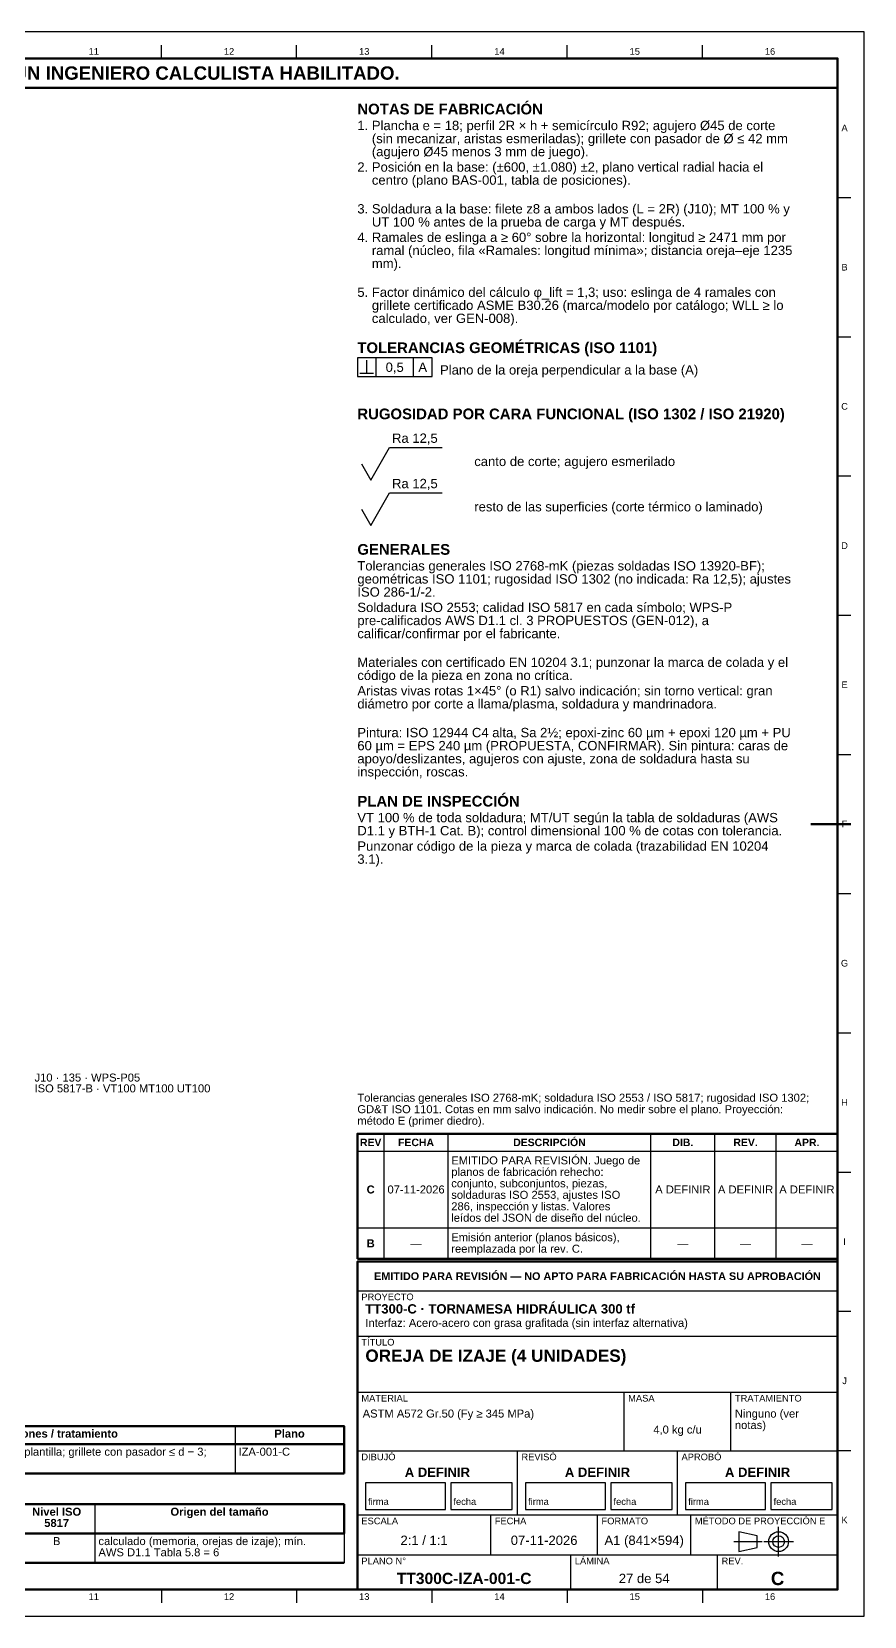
# Model space of a CAD drawing. Header units: millimetres. Extents: x 0 to 841, y 0 to 594.
# Drawn here: x 529 to 841, y 0 to 594 of the extents above; entities that cross this region are included whole.
import ezdxf
from ezdxf.enums import TextEntityAlignment as Align

# ---------------------------------------------------------------- set-up
doc = ezdxf.new("R2010")
doc.units = ezdxf.units.MM
doc.linetypes.add('EJE', pattern=[31, 20, -4, 3, -4])
for name, color, linetype, lineweight in [('COTA', 7, 'CONTINUOUS', 25), ('EJE', 7, 'EJE', 25), ('FINA', 7, 'CONTINUOUS', 25), ('MARCO', 7, 'CONTINUOUS', 70), ('TXT', 7, 'CONTINUOUS', 25), ('VIS', 7, 'CONTINUOUS', 50)]:
    doc.layers.add(name, color=color, linetype=linetype, lineweight=lineweight)
doc.styles.add('STD', font='LiberationSans-Regular.ttf')
doc.styles.add('STDB', font='LiberationSans-Bold.ttf')

msp = doc.modelspace()

# ---------------------------------------------------------------- linework, layer by layer
at = {"layer": 'COTA'}
for p, q in [((654.5, 466.03), (654.5, 470.83)), ((658, 464.73), (658, 471.73)), ((672, 464.73), (672, 471.73)), ((651.9, 466.03), (657.1, 466.03))]:
    msp.add_line(p, q, dxfattribs=at)
msp.add_lwpolyline([(651, 464.73), (679, 464.73), (679, 471.73), (651, 471.73)], close=True, dxfattribs=at)
for points in [[(659.5, 432.03), (663, 438.13), (682.82, 438.13)], [(652.5, 432.03), (656, 425.93), (659.5, 432.03)], [(659.5, 415.03), (663, 421.13), (682.82, 421.13)], [(652.5, 415.03), (656, 408.93), (659.5, 415.03)]]:
    msp.add_lwpolyline(points, dxfattribs=at)
at = {"layer": 'EJE'}
for p, q in [((808.88, 22.42), (808.88, 33.58)), ((792.14, 28), (802.68, 28)), ((803.3, 28), (814.46, 28))]:
    msp.add_line(p, q, dxfattribs=at)
at = {"layer": 'FINA'}
for p, q in [((577.56, 584), (577.56, 589)), ((628.25, 584), (628.25, 589)), ((678.94, 584), (678.94, 589)), ((729.62, 584), (729.62, 589)), ((780.31, 584), (780.31, 589)), ((831, 531.82), (836, 531.82)), ((831, 479.64), (836, 479.64)), ((831, 427.45), (836, 427.45)), ((831, 375.27), (836, 375.27)), ((831, 323.09), (836, 323.09)), ((831, 270.91), (836, 270.91)), ((831, 218.73), (836, 218.73)), ((661, 134), (661, 180.9)), ((685, 134), (685, 180.9)), ((761, 134), (761, 180.9)), ((785, 134), (785, 180.9)), ((808, 134), (808, 180.9)), ((651, 174.4), (831, 174.4)), ((831, 166.55), (836, 166.55)), ((651, 145.6), (831, 145.6)), ((651, 134), (831, 134)), ((651, 133), (831, 133)), ((651, 122), (831, 122)), ((831, 114.36), (836, 114.36)), ((651, 105), (831, 105)), ((651, 84), (831, 84)), ((751, 62), (751, 84)), ((791, 62), (791, 84)), ((605.16, 71.3), (605.16, 53.5)), ((25, 64.5), (646, 64.5)), ((651, 62), (831, 62)), ((711, 38), (711, 62)), ((771, 38), (771, 62)), ((831, 62.18), (836, 62.18)), ((552.67, 42), (552.67, 20)), ((646, 42), (646, 20)), ((651, 38), (831, 38)), ((701, 23), (701, 38)), ((741, 23), (741, 38)), ((776, 23), (776, 38)), ((25, 31), (646, 31)), ((651, 23), (831, 23)), ((731, 10), (731, 23)), ((786, 10), (786, 23)), ((577.56, 10), (577.56, 5)), ((628.25, 10), (628.25, 5)), ((678.94, 10), (678.94, 5)), ((729.62, 10), (729.62, 5)), ((780.31, 10), (780.31, 5))]:
    msp.add_line(p, q, dxfattribs=at)
for points in [[(0, 0), (841, 0), (841, 594), (0, 594)], [(654, 40), (684, 40), (684, 50), (654, 50)], [(686, 40), (709, 40), (709, 50), (686, 50)], [(714, 40), (744, 40), (744, 50), (714, 50)], [(746, 40), (769, 40), (769, 50), (746, 50)], [(774, 40), (804, 40), (804, 50), (774, 50)], [(806, 40), (829, 40), (829, 50), (806, 50)], [(794, 24.28), (800.82, 25.83), (800.82, 30.17), (794, 31.72)]]:
    msp.add_lwpolyline(points, close=True, dxfattribs=at)
for radius in [3.72, 2.17]:
    msp.add_circle((808.88, 28), radius, dxfattribs=at)
at = {"layer": 'MARCO'}
msp.add_line((836, 297), (821, 297), dxfattribs=at)
for points in [[(20, 10), (831, 10), (831, 584), (20, 584)], [(20, 573), (831, 573), (831, 584), (20, 584)], [(651, 134), (831, 134), (831, 180.9), (651, 180.9)], [(651, 10), (831, 10), (831, 133), (651, 133)]]:
    msp.add_lwpolyline(points, close=True, dxfattribs=at)
at = {"layer": 'VIS'}
for p, q in [((646, 71.3), (646, 53.5)), ((25, 53.5), (646, 53.5)), ((25, 20), (646, 20))]:
    msp.add_line(p, q, dxfattribs=at)
for points in [[(25, 64.5), (646, 64.5), (646, 71.3), (25, 71.3)], [(25, 31), (646, 31), (646, 42), (25, 42)]]:
    msp.add_lwpolyline(points, close=True, dxfattribs=at)

# ---------------------------------------------------------------- texts
at = {"layer": 'TXT'}
for s, height, style, p in [('ESTOS PLANOS NO SON VÁLIDOS PARA FABRICACIÓN HASTA SU REVISIÓN Y APROBACIÓN POR UN INGENIERO CALCULISTA HABILITADO.', 5, 'STDB', (425.5, 578.5)), ('11', 2.5, 'STD', (552.22, 586.6)), ('12', 2.5, 'STD', (602.91, 586.6)), ('13', 2.5, 'STD', (653.59, 586.6)), ('14', 2.5, 'STD', (704.28, 586.6)), ('15', 2.5, 'STD', (754.97, 586.6)), ('16', 2.5, 'STD', (805.66, 586.6)), ('A', 2.5, 'STD', (833.6, 557.91)), ('B', 2.5, 'STD', (833.6, 505.73)), ('0,5', 3.5, 'STD', (665, 468.23)), ('A', 3.5, 'STD', (675.5, 468.23)), ('C', 2.5, 'STD', (833.6, 453.55)), ('D', 2.5, 'STD', (833.6, 401.36)), ('E', 2.5, 'STD', (833.6, 349.18)), ('F', 2.5, 'STD', (833.6, 297)), ('G', 2.5, 'STD', (833.6, 244.82)), ('H', 2.5, 'STD', (833.6, 192.64)), ('REV', 2.8, 'STDB', (656, 177.65)), ('FECHA', 2.8, 'STDB', (673, 177.65)), ('DESCRIPCIÓN', 2.8, 'STDB', (723, 177.65)), ('DIB.', 2.8, 'STDB', (773, 177.65)), ('REV.', 2.8, 'STDB', (796.5, 177.65)), ('APR.', 2.8, 'STDB', (819.5, 177.65)), ('C', 3, 'STDB', (656, 160)), ('07-11-2026', 3, 'STD', (673, 160)), ('A DEFINIR', 3, 'STD', (773, 160)), ('A DEFINIR', 3, 'STD', (796.5, 160)), ('A DEFINIR', 3, 'STD', (819.5, 160)), ('B', 3, 'STDB', (656, 139.8)), ('—', 3, 'STD', (673, 139.8)), ('—', 3, 'STD', (773, 139.8)), ('—', 3, 'STD', (796.5, 139.8)), ('—', 3, 'STD', (819.5, 139.8)), ('I', 2.5, 'STD', (833.6, 140.45)), ('EMITIDO PARA REVISIÓN — NO APTO PARA FABRICACIÓN HASTA SU APROBACIÓN', 2.9, 'STDB', (741, 127.5)), ('J', 2.5, 'STD', (833.6, 88.27)), ('4,0 kg c/u', 3, 'STD', (771, 70)), ('Observaciones / tratamiento', 3, 'STDB', (533.09, 68.5)), ('Plano', 3, 'STDB', (625.58, 68.5)), ('A DEFINIR', 3.5, 'STDB', (681, 54)), ('A DEFINIR', 3.5, 'STDB', (741, 54)), ('A DEFINIR', 3.5, 'STDB', (801, 54)), ('Nivel ISO', 3, 'STDB', (538.31, 39.2)), ('5817', 3, 'STDB', (538.31, 35)), ('Origen del tamaño', 3, 'STDB', (599.34, 39.2)), ('K', 2.5, 'STD', (833.6, 36.09)), ('2:1 / 1:1', 3.5, 'STD', (676, 28.5)), ('07-11-2026', 3.5, 'STD', (721, 28.5)), ('A1 (841×594)', 3.5, 'STD', (758.5, 28.5)), ('B', 3, 'STD', (538.31, 28.2)), ('TT300C-IZA-001-C', 4.2, 'STDB', (691, 14.2)), ('27 de 54', 3.5, 'STD', (758.5, 14.2)), ('C', 5, 'STDB', (808.5, 14.2)), ('11', 2.5, 'STD', (552.22, 7.4)), ('12', 2.5, 'STD', (602.91, 7.4)), ('13', 2.5, 'STD', (653.59, 7.4)), ('14', 2.5, 'STD', (704.28, 7.4)), ('15', 2.5, 'STD', (754.97, 7.4)), ('16', 2.5, 'STD', (805.66, 7.4))]:
    msp.add_text(s, height=height, dxfattribs=dict(at, style=style)).set_placement(p, align=Align.MIDDLE_CENTER)
for s, height, style, p in [('NOTAS DE FABRICACIÓN', 4, 'STDB', (651, 567)), ('1. Plancha e = 18; perfil 2R × h + semicírculo R92; agujero Ø45 de corte', 3.5, 'STD', (651, 560.6)), ('    (sin mecanizar, aristas esmeriladas); grillete con pasador de Ø ≤ 42 mm', 3.5, 'STD', (651, 555.7)), ('    (agujero Ø45 menos 3 mm de juego).', 3.5, 'STD', (651, 550.8)), ('2. Posición en la base: (±600, ±1.080) ±2, plano vertical radial hacia el', 3.5, 'STD', (651, 545.03)), ('    centro (plano BAS-001, tabla de posiciones).', 3.5, 'STD', (651, 540.13)), ('3. Soldadura a la base: filete z8 a ambos lados (L = 2R) (J10); MT 100 % y', 3.5, 'STD', (651, 529.35)), ('    UT 100 % antes de la prueba de carga y MT después.', 3.5, 'STD', (651, 524.45)), ('4. Ramales de eslinga a ≥ 60° sobre la horizontal: longitud ≥ 2471 mm por', 3.5, 'STD', (651, 518.68)), ('    ramal (núcleo, fila «Ramales: longitud mínima»; distancia oreja–eje 1235', 3.5, 'STD', (651, 513.78)), ('    mm).', 3.5, 'STD', (651, 508.88)), ('5. Factor dinámico del cálculo φ_lift = 1,3; uso: eslinga de 4 ramales con', 3.5, 'STD', (651, 498.1)), ('    grillete certificado ASME B30.26 (marca/modelo por catálogo; WLL ≥ lo', 3.5, 'STD', (651, 493.2)), ('    calculado, ver GEN-008).', 3.5, 'STD', (651, 488.3)), ('TOLERANCIAS GEOMÉTRICAS (ISO 1101)', 4, 'STDB', (651, 477.53)), ('RUGOSIDAD POR CARA FUNCIONAL (ISO 1302 / ISO 21920)', 4, 'STDB', (651, 452.73)), ('GENERALES', 4, 'STDB', (651, 401.93)), ('Tolerancias generales ISO 2768-mK (piezas soldadas ISO 13920-BF);', 3.5, 'STD', (651, 395.53)), ('geométricas ISO 1101; rugosidad ISO 1302 (no indicada: Ra 12,5); ajustes', 3.5, 'STD', (651, 390.63)), ('Soldadura ISO 2553; calidad ISO 5817 en cada símbolo; WPS-P', 3.5, 'STD', (651, 379.95)), ('ISO 286-1/-2.', 3.5, 'STD', (651, 385.73)), ('pre-calificados AWS D1.1 cl. 3 PROPUESTOS (GEN-012), a', 3.5, 'STD', (651, 375.05)), ('calificar/confirmar por el fabricante.', 3.5, 'STD', (651, 370.15)), ('Materiales con certificado EN 10204 3.1; punzonar la marca de colada y el', 3.5, 'STD', (651, 359.38)), ('código de la pieza en zona no crítica.', 3.5, 'STD', (651, 354.48)), ('Aristas vivas rotas 1×45° (o R1) salvo indicación; sin torno vertical: gran', 3.5, 'STD', (651, 348.7)), ('diámetro por corte a llama/plasma, soldadura y mandrinadora.', 3.5, 'STD', (651, 343.8)), ('Pintura: ISO 12944 C4 alta, Sa 2½; epoxi-zinc 60 µm + epoxi 120 µm + PU', 3.5, 'STD', (651, 333.03)), ('60 µm = EPS 240 µm (PROPUESTA, CONFIRMAR). Sin pintura: caras de', 3.5, 'STD', (651, 328.13)), ('apoyo/deslizantes, agujeros con ajuste, zona de soldadura hasta su', 3.5, 'STD', (651, 323.23)), ('inspección, roscas.', 3.5, 'STD', (651, 318.33)), ('PLAN DE INSPECCIÓN', 4, 'STDB', (651, 307.55)), ('VT 100 % de toda soldadura; MT/UT según la tabla de soldaduras (AWS', 3.5, 'STD', (651, 301.15)), ('D1.1 y BTH-1 Cat. B); control dimensional 100 % de cotas con tolerancia.', 3.5, 'STD', (651, 296.25)), ('3.1).', 3.5, 'STD', (651, 285.58)), ('Punzonar código de la pieza y marca de colada (trazabilidad EN 10204', 3.5, 'STD', (651, 290.48)), ('J10 · 135 · WPS-P05', 3, 'STD', (530.01, 203.45)), ('ISO 5817-B · VT100 MT100 UT100', 3, 'STD', (530.01, 199.4)), ('EMITIDO PARA REVISIÓN. Juego de', 3, 'STD', (686.2, 172.4)), ('planos de fabricación rehecho:', 3, 'STD', (686.2, 168.1)), ('conjunto, subconjuntos, piezas,', 3, 'STD', (686.2, 163.8)), ('soldaduras ISO 2553, ajustes ISO', 3, 'STD', (686.2, 159.5)), ('286, inspección y listas. Valores', 3, 'STD', (686.2, 155.2)), ('leídos del JSON de diseño del núcleo.', 3, 'STD', (686.2, 150.9)), ('Emisión anterior (planos básicos),', 3, 'STD', (686.2, 143.6)), ('reemplazada por la rev. C.', 3, 'STD', (686.2, 139.3)), ('PROYECTO', 2.5, 'STD', (652.5, 121)), ('TT300-C · TORNAMESA HIDRÁULICA 300 tf', 3.5, 'STDB', (654, 117)), ('Interfaz: Acero-acero con grasa grafitada (sin interfaz alternativa)', 3, 'STD', (654, 111.5)), ('TÍTULO', 2.5, 'STD', (652.5, 104)), ('OREJA DE IZAJE (4 UNIDADES)', 4.6, 'STDB', (654, 100)), ('MATERIAL', 2.5, 'STD', (652.5, 83)), ('ASTM A572 Gr.50 (Fy ≥ 345 MPa)', 3, 'STD', (653, 77.5)), ('MASA', 2.5, 'STD', (752.5, 83)), ('TRATAMIENTO', 2.5, 'STD', (792.5, 83)), ('Ninguno (ver', 3, 'STD', (792.5, 77.5)), ('notas)', 3, 'STD', (792.5, 73.2)), ('DIBUJÓ', 2.5, 'STD', (652.5, 61)), ('REVISÓ', 2.5, 'STD', (712.5, 61)), ('APROBÓ', 2.5, 'STD', (772.5, 61)), ('ESCALA', 2.5, 'STD', (652.5, 37)), ('FECHA', 2.5, 'STD', (702.5, 37)), ('FORMATO', 2.5, 'STD', (742.5, 37)), ('MÉTODO DE PROYECCIÓN E', 2.5, 'STD', (777.5, 37)), ('PLANO N°', 2.5, 'STD', (652.5, 22)), ('LÁMINA', 2.5, 'STD', (732.5, 22)), ('REV.', 2.5, 'STD', (787.5, 22))]:
    msp.add_text(s, height=height, dxfattribs=dict(at, style=style)).set_placement(p, align=Align.TOP_LEFT)
at = {"layer": 'TXT', "style": 'STD'}
for s, height, p in [('Plano de la oreja perpendicular a la base (A)', 3.5, (682, 467.23)), ('canto de corte; agujero esmerilado', 3.5, (694.82, 432.93)), ('resto de las superficies (corte térmico o laminado)', 3.5, (694.82, 415.93)), ('Agujero de oreja a cota exacta de plantilla; grillete con pasador ≤ d − 3;', 3, (462.32, 61.7)), ('IZA-001-C', 3, (606.46, 61.7)), ('calculado (memoria, orejas de izaje); mín.', 3, (553.97, 28.2)), ('AWS D1.1 Tabla 5.8 = 6', 3, (553.97, 24))]:
    msp.add_text(s, height=height, dxfattribs=at).set_placement(p, align=Align.MIDDLE_LEFT)
for s, height, p in [('Ra 12,5', 3.5, (664, 438.83)), ('Ra 12,5', 3.5, (664, 421.83)), ('Tolerancias generales ISO 2768-mK; soldadura ISO 2553 / ISO 5817; rugosidad ISO 1302;', 3, (651, 192)), ('GD&T ISO 1101. Cotas en mm salvo indicación. No medir sobre el plano. Proyección:', 3, (651, 187.7)), ('método E (primer diedro).', 3, (651, 183.4)), ('firma', 2.5, (655, 41)), ('fecha', 2.5, (687, 41)), ('firma', 2.5, (715, 41)), ('fecha', 2.5, (747, 41)), ('firma', 2.5, (775, 41)), ('fecha', 2.5, (807, 41))]:
    msp.add_text(s, height=height, dxfattribs=at).set_placement(p, align=Align.BOTTOM_LEFT)

doc.saveas('drawing.dxf')
